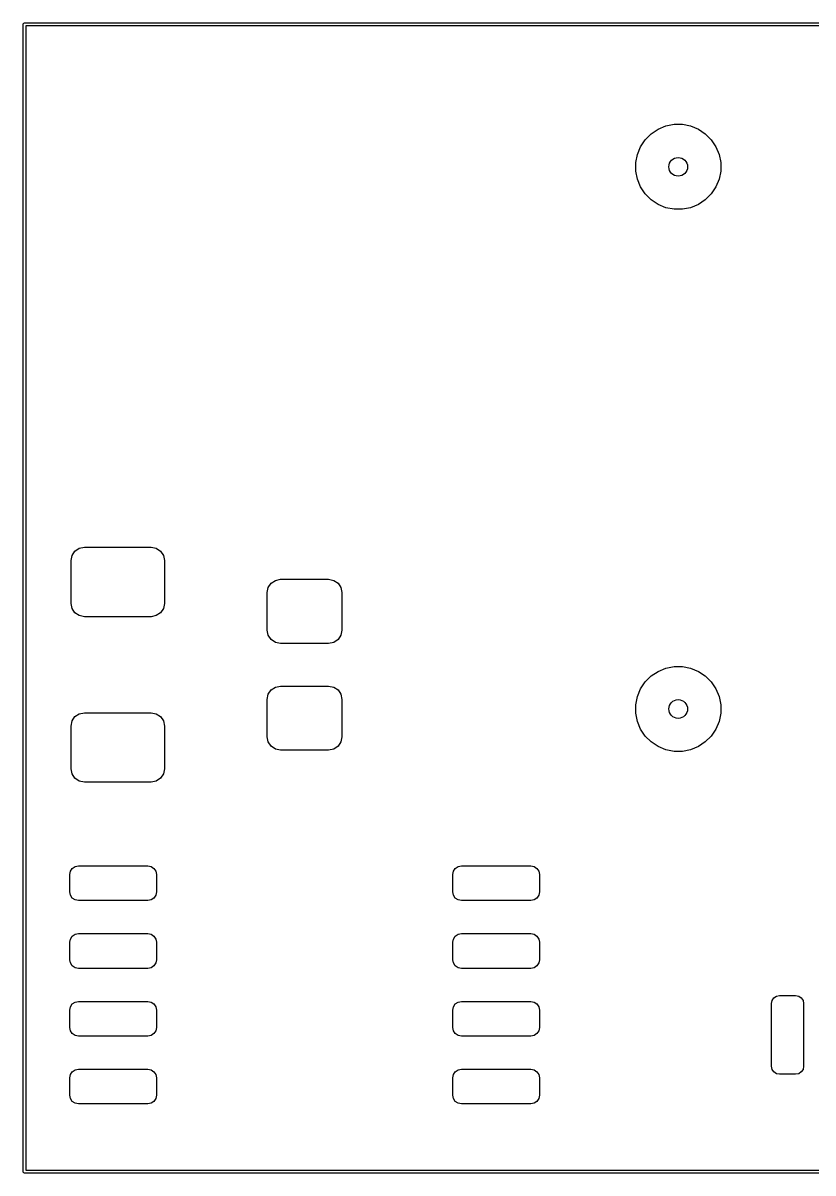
# Model space of a CAD drawing. Extents: x 126 to 188.3, y -91.5 to -70.
# Drawn here: x 125.97 to 140.77, y -91.52 to -69.97 of the extents above; entities that cross this region are included whole.
import ezdxf

# ---------------------------------------------------------------- set-up
doc = ezdxf.new("R2010")
doc.units = 0
doc.layers.add('BLACK', color=7, linetype='CONTINUOUS')

msp = doc.modelspace()

# ---------------------------------------------------------------- linework, layer by layer
at = {"layer": 'BLACK', "linetype": 'CONTINUOUS'}
for p, q in [((125.975, -70), (125.976903, -69.990433)), ((125.975, -91.5), (125.975, -70)), ((125.976903, -69.990433), (125.990433, -69.976903)), ((125.990433, -69.976903), (126, -69.975)), ((126, -69.975), (156.25, -69.975)), ((126.025, -70.025), (126.025, -91.475)), ((156.225, -70.025), (126.025, -70.025)), ((137.742485, -72.051592), (137.872883, -71.964463)), ((137.872883, -71.964463), (138.017772, -71.904448)), ((138.017772, -71.904448), (138.171586, -71.873852)), ((138.171586, -71.873852), (138.328414, -71.873852)), ((138.328414, -71.873852), (138.482228, -71.904448)), ((138.482228, -71.904448), (138.627117, -71.964463)), ((138.627117, -71.964463), (138.757515, -72.051592)), ((137.544463, -72.292883), (137.631592, -72.162485)), ((137.631592, -72.162485), (137.742485, -72.051592)), ((138.757515, -72.051592), (138.868408, -72.162485)), ((138.868408, -72.162485), (138.955537, -72.292883)), ((137.484448, -72.437772), (137.544463, -72.292883)), ((138.955537, -72.292883), (139.015552, -72.437772)), ((137.453852, -72.591586), (137.484448, -72.437772)), ((137.453852, -72.748414), (137.453852, -72.591586)), ((139.015552, -72.437772), (139.046148, -72.591586)), ((139.046148, -72.591586), (139.046148, -72.748414)), ((137.484448, -72.902228), (137.453852, -72.748414)), ((139.046148, -72.748414), (139.015552, -72.902228)), ((137.544463, -73.047117), (137.484448, -72.902228)), ((137.631592, -73.177515), (137.544463, -73.047117)), ((138.955537, -73.047117), (138.868408, -73.177515)), ((139.015552, -72.902228), (138.955537, -73.047117)), ((137.742485, -73.288408), (137.631592, -73.177515)), ((138.868408, -73.177515), (138.757515, -73.288408)), ((137.872883, -73.375537), (137.742485, -73.288408)), ((138.017772, -73.435552), (137.872883, -73.375537)), ((138.171586, -73.466148), (138.017772, -73.435552)), ((138.328414, -73.466148), (138.171586, -73.466148)), ((138.482228, -73.435552), (138.328414, -73.466148)), ((138.627117, -73.375537), (138.482228, -73.435552)), ((138.757515, -73.288408), (138.627117, -73.375537)), ((126.89403, -79.954329), (126.948223, -79.873223)), ((126.948223, -79.873223), (127.029329, -79.81903)), ((127.029329, -79.81903), (127.125, -79.8)), ((127.125, -79.8), (128.375, -79.8)), ((128.375, -79.8), (128.470671, -79.81903)), ((128.470671, -79.81903), (128.551777, -79.873223)), ((128.551777, -79.873223), (128.60597, -79.954329)), ((126.875, -80.05), (126.89403, -79.954329)), ((126.875, -80.85), (126.875, -80.05)), ((128.60597, -79.954329), (128.625, -80.05)), ((128.625, -80.05), (128.625, -80.85)), ((130.55, -80.65), (130.56903, -80.554329)), ((130.56903, -80.554329), (130.623223, -80.473223)), ((130.623223, -80.473223), (130.704329, -80.41903)), ((130.704329, -80.41903), (130.8, -80.4)), ((130.8, -80.4), (131.7, -80.4)), ((131.7, -80.4), (131.795671, -80.41903)), ((131.795671, -80.41903), (131.876777, -80.473223)), ((131.876777, -80.473223), (131.93097, -80.554329)), ((131.93097, -80.554329), (131.95, -80.65)), ((130.55, -81.35), (130.55, -80.65)), ((131.95, -80.65), (131.95, -81.35)), ((126.89403, -80.945671), (126.875, -80.85)), ((126.948223, -81.026777), (126.89403, -80.945671)), ((127.029329, -81.08097), (126.948223, -81.026777)), ((128.551777, -81.026777), (128.470671, -81.08097)), ((128.60597, -80.945671), (128.551777, -81.026777)), ((128.625, -80.85), (128.60597, -80.945671)), ((127.125, -81.1), (127.029329, -81.08097)), ((128.375, -81.1), (127.125, -81.1)), ((128.470671, -81.08097), (128.375, -81.1)), ((130.56903, -81.445671), (130.55, -81.35)), ((130.623223, -81.526777), (130.56903, -81.445671)), ((131.93097, -81.445671), (131.876777, -81.526777)), ((131.95, -81.35), (131.93097, -81.445671)), ((130.704329, -81.58097), (130.623223, -81.526777)), ((130.8, -81.6), (130.704329, -81.58097)), ((131.7, -81.6), (130.8, -81.6)), ((131.795671, -81.58097), (131.7, -81.6)), ((131.876777, -81.526777), (131.795671, -81.58097)), ((137.872883, -82.124463), (138.017772, -82.064448)), ((138.017772, -82.064448), (138.171586, -82.033852)), ((138.171586, -82.033852), (138.328414, -82.033852)), ((138.328414, -82.033852), (138.482228, -82.064448)), ((138.482228, -82.064448), (138.627117, -82.124463)), ((137.631592, -82.322485), (137.742485, -82.211592)), ((137.742485, -82.211592), (137.872883, -82.124463)), ((138.627117, -82.124463), (138.757515, -82.211592)), ((138.757515, -82.211592), (138.868408, -82.322485)), ((130.56903, -82.554329), (130.623223, -82.473223)), ((130.623223, -82.473223), (130.704329, -82.41903)), ((130.704329, -82.41903), (130.8, -82.4)), ((130.8, -82.4), (131.7, -82.4)), ((131.7, -82.4), (131.795671, -82.41903)), ((131.795671, -82.41903), (131.876777, -82.473223)), ((131.876777, -82.473223), (131.93097, -82.554329)), ((137.484448, -82.597772), (137.544463, -82.452883)), ((137.544463, -82.452883), (137.631592, -82.322485)), ((138.868408, -82.322485), (138.955537, -82.452883)), ((138.955537, -82.452883), (139.015552, -82.597772)), ((130.55, -82.65), (130.56903, -82.554329)), ((130.55, -83.35), (130.55, -82.65)), ((131.93097, -82.554329), (131.95, -82.65)), ((131.95, -82.65), (131.95, -83.35)), ((137.453852, -82.751586), (137.484448, -82.597772)), ((137.453852, -82.908414), (137.453852, -82.751586)), ((139.015552, -82.597772), (139.046148, -82.751586)), ((139.046148, -82.751586), (139.046148, -82.908414)), ((126.948223, -82.973223), (127.029329, -82.91903)), ((127.029329, -82.91903), (127.125, -82.9)), ((127.125, -82.9), (128.375, -82.9)), ((128.375, -82.9), (128.470671, -82.91903)), ((128.470671, -82.91903), (128.551777, -82.973223)), ((137.484448, -83.062228), (137.453852, -82.908414)), ((139.046148, -82.908414), (139.015552, -83.062228)), ((126.875, -83.15), (126.89403, -83.054329)), ((126.875, -83.95), (126.875, -83.15)), ((126.89403, -83.054329), (126.948223, -82.973223)), ((128.551777, -82.973223), (128.60597, -83.054329)), ((128.60597, -83.054329), (128.625, -83.15)), ((128.625, -83.15), (128.625, -83.95)), ((137.544463, -83.207117), (137.484448, -83.062228)), ((139.015552, -83.062228), (138.955537, -83.207117)), ((130.56903, -83.445671), (130.55, -83.35)), ((131.95, -83.35), (131.93097, -83.445671)), ((137.631592, -83.337515), (137.544463, -83.207117)), ((137.742485, -83.448408), (137.631592, -83.337515)), ((138.868408, -83.337515), (138.757515, -83.448408)), ((138.955537, -83.207117), (138.868408, -83.337515)), ((130.623223, -83.526777), (130.56903, -83.445671)), ((130.704329, -83.58097), (130.623223, -83.526777)), ((130.8, -83.6), (130.704329, -83.58097)), ((131.7, -83.6), (130.8, -83.6)), ((131.795671, -83.58097), (131.7, -83.6)), ((131.876777, -83.526777), (131.795671, -83.58097)), ((131.93097, -83.445671), (131.876777, -83.526777)), ((137.872883, -83.535537), (137.742485, -83.448408)), ((138.017772, -83.595552), (137.872883, -83.535537)), ((138.171586, -83.626148), (138.017772, -83.595552)), ((138.482228, -83.595552), (138.328414, -83.626148)), ((138.627117, -83.535537), (138.482228, -83.595552)), ((138.757515, -83.448408), (138.627117, -83.535537)), ((138.328414, -83.626148), (138.171586, -83.626148)), ((126.89403, -84.045671), (126.875, -83.95)), ((128.625, -83.95), (128.60597, -84.045671)), ((126.948223, -84.126777), (126.89403, -84.045671)), ((127.029329, -84.18097), (126.948223, -84.126777)), ((127.125, -84.2), (127.029329, -84.18097)), ((128.375, -84.2), (127.125, -84.2)), ((128.470671, -84.18097), (128.375, -84.2)), ((128.551777, -84.126777), (128.470671, -84.18097)), ((128.60597, -84.045671), (128.551777, -84.126777)), ((126.85, -85.9325), (126.86237, -85.870314)), ((126.85, -86.2575), (126.85, -85.9325)), ((126.86237, -85.870314), (126.897595, -85.817595)), ((126.897595, -85.817595), (126.950314, -85.78237)), ((126.950314, -85.78237), (127.0125, -85.77)), ((127.0125, -85.77), (128.3125, -85.77)), ((128.3125, -85.77), (128.374686, -85.78237)), ((128.374686, -85.78237), (128.427405, -85.817595)), ((128.427405, -85.817595), (128.46263, -85.870314)), ((128.46263, -85.870314), (128.475, -85.9325)), ((128.475, -85.9325), (128.475, -86.2575)), ((134.025, -85.9325), (134.03737, -85.870314)), ((134.025, -86.2575), (134.025, -85.9325)), ((134.03737, -85.870314), (134.072595, -85.817595)), ((134.072595, -85.817595), (134.125314, -85.78237)), ((134.125314, -85.78237), (134.1875, -85.77)), ((134.1875, -85.77), (135.4875, -85.77)), ((135.4875, -85.77), (135.549686, -85.78237)), ((135.549686, -85.78237), (135.602405, -85.817595)), ((135.602405, -85.817595), (135.63763, -85.870314)), ((135.63763, -85.870314), (135.65, -85.9325)), ((135.65, -85.9325), (135.65, -86.2575)), ((126.86237, -86.319686), (126.85, -86.2575)), ((126.897595, -86.372405), (126.86237, -86.319686)), ((126.950314, -86.40763), (126.897595, -86.372405)), ((127.0125, -86.42), (126.950314, -86.40763)), ((128.374686, -86.40763), (128.3125, -86.42)), ((128.427405, -86.372405), (128.374686, -86.40763)), ((128.46263, -86.319686), (128.427405, -86.372405)), ((128.475, -86.2575), (128.46263, -86.319686)), ((134.03737, -86.319686), (134.025, -86.2575)), ((134.072595, -86.372405), (134.03737, -86.319686)), ((134.125314, -86.40763), (134.072595, -86.372405)), ((134.1875, -86.42), (134.125314, -86.40763)), ((135.549686, -86.40763), (135.4875, -86.42)), ((135.602405, -86.372405), (135.549686, -86.40763)), ((135.63763, -86.319686), (135.602405, -86.372405)), ((135.65, -86.2575), (135.63763, -86.319686)), ((128.3125, -86.42), (127.0125, -86.42)), ((135.4875, -86.42), (134.1875, -86.42)), ((126.897595, -87.087595), (126.950314, -87.05237)), ((126.950314, -87.05237), (127.0125, -87.04)), ((127.0125, -87.04), (128.3125, -87.04)), ((128.3125, -87.04), (128.374686, -87.05237)), ((128.374686, -87.05237), (128.427405, -87.087595)), ((134.072595, -87.087595), (134.125314, -87.05237)), ((134.125314, -87.05237), (134.1875, -87.04)), ((134.1875, -87.04), (135.4875, -87.04)), ((135.4875, -87.04), (135.549686, -87.05237)), ((135.549686, -87.05237), (135.602405, -87.087595)), ((126.85, -87.2025), (126.86237, -87.140314)), ((126.85, -87.5275), (126.85, -87.2025)), ((126.86237, -87.140314), (126.897595, -87.087595)), ((128.427405, -87.087595), (128.46263, -87.140314)), ((128.46263, -87.140314), (128.475, -87.2025)), ((128.475, -87.2025), (128.475, -87.5275)), ((134.025, -87.2025), (134.03737, -87.140314)), ((134.025, -87.5275), (134.025, -87.2025)), ((134.03737, -87.140314), (134.072595, -87.087595)), ((135.602405, -87.087595), (135.63763, -87.140314)), ((135.63763, -87.140314), (135.65, -87.2025)), ((135.65, -87.2025), (135.65, -87.5275)), ((126.86237, -87.589686), (126.85, -87.5275)), ((126.897595, -87.642405), (126.86237, -87.589686)), ((126.950314, -87.67763), (126.897595, -87.642405)), ((127.0125, -87.69), (126.950314, -87.67763)), ((128.3125, -87.69), (127.0125, -87.69)), ((128.374686, -87.67763), (128.3125, -87.69)), ((128.427405, -87.642405), (128.374686, -87.67763)), ((128.46263, -87.589686), (128.427405, -87.642405)), ((128.475, -87.5275), (128.46263, -87.589686)), ((134.03737, -87.589686), (134.025, -87.5275)), ((134.072595, -87.642405), (134.03737, -87.589686)), ((134.125314, -87.67763), (134.072595, -87.642405)), ((134.1875, -87.69), (134.125314, -87.67763)), ((135.4875, -87.69), (134.1875, -87.69)), ((135.549686, -87.67763), (135.4875, -87.69)), ((135.602405, -87.642405), (135.549686, -87.67763)), ((135.63763, -87.589686), (135.602405, -87.642405)), ((135.65, -87.5275), (135.63763, -87.589686)), ((126.897595, -88.357595), (126.950314, -88.32237)), ((126.950314, -88.32237), (127.0125, -88.31)), ((127.0125, -88.31), (128.3125, -88.31)), ((128.3125, -88.31), (128.374686, -88.32237)), ((128.374686, -88.32237), (128.427405, -88.357595)), ((134.072595, -88.357595), (134.125314, -88.32237)), ((134.125314, -88.32237), (134.1875, -88.31)), ((134.1875, -88.31), (135.4875, -88.31)), ((135.4875, -88.31), (135.549686, -88.32237)), ((135.549686, -88.32237), (135.602405, -88.357595)), ((140, -88.35), (140.011418, -88.292597)), ((140, -89.525), (140, -88.35)), ((140.011418, -88.292597), (140.043934, -88.243934)), ((140.043934, -88.243934), (140.092597, -88.211418)), ((140.092597, -88.211418), (140.15, -88.2)), ((140.15, -88.2), (140.45, -88.2)), ((140.45, -88.2), (140.507403, -88.211418)), ((140.507403, -88.211418), (140.556066, -88.243934)), ((140.556066, -88.243934), (140.588582, -88.292597)), ((140.588582, -88.292597), (140.6, -88.35)), ((140.6, -88.35), (140.6, -89.525)), ((126.85, -88.4725), (126.86237, -88.410314)), ((126.85, -88.7975), (126.85, -88.4725)), ((126.86237, -88.410314), (126.897595, -88.357595)), ((128.427405, -88.357595), (128.46263, -88.410314)), ((128.46263, -88.410314), (128.475, -88.4725)), ((128.475, -88.4725), (128.475, -88.7975)), ((134.025, -88.4725), (134.03737, -88.410314)), ((134.025, -88.7975), (134.025, -88.4725)), ((134.03737, -88.410314), (134.072595, -88.357595)), ((135.602405, -88.357595), (135.63763, -88.410314)), ((135.63763, -88.410314), (135.65, -88.4725)), ((135.65, -88.4725), (135.65, -88.7975)), ((126.86237, -88.859686), (126.85, -88.7975)), ((126.897595, -88.912405), (126.86237, -88.859686)), ((126.950314, -88.94763), (126.897595, -88.912405)), ((127.0125, -88.96), (126.950314, -88.94763)), ((128.3125, -88.96), (127.0125, -88.96)), ((128.374686, -88.94763), (128.3125, -88.96)), ((128.427405, -88.912405), (128.374686, -88.94763)), ((128.46263, -88.859686), (128.427405, -88.912405)), ((128.475, -88.7975), (128.46263, -88.859686)), ((134.03737, -88.859686), (134.025, -88.7975)), ((134.072595, -88.912405), (134.03737, -88.859686)), ((134.125314, -88.94763), (134.072595, -88.912405)), ((134.1875, -88.96), (134.125314, -88.94763)), ((135.4875, -88.96), (134.1875, -88.96)), ((135.549686, -88.94763), (135.4875, -88.96)), ((135.602405, -88.912405), (135.549686, -88.94763)), ((135.63763, -88.859686), (135.602405, -88.912405)), ((135.65, -88.7975), (135.63763, -88.859686)), ((126.86237, -89.680314), (126.897595, -89.627595)), ((126.897595, -89.627595), (126.950314, -89.59237)), ((126.950314, -89.59237), (127.0125, -89.58)), ((127.0125, -89.58), (128.3125, -89.58)), ((128.3125, -89.58), (128.374686, -89.59237)), ((128.374686, -89.59237), (128.427405, -89.627595)), ((128.427405, -89.627595), (128.46263, -89.680314)), ((134.03737, -89.680314), (134.072595, -89.627595)), ((134.072595, -89.627595), (134.125314, -89.59237)), ((134.125314, -89.59237), (134.1875, -89.58)), ((134.1875, -89.58), (135.4875, -89.58)), ((135.4875, -89.58), (135.549686, -89.59237)), ((135.549686, -89.59237), (135.602405, -89.627595)), ((135.602405, -89.627595), (135.63763, -89.680314)), ((140.011418, -89.582403), (140, -89.525)), ((140.043934, -89.631066), (140.011418, -89.582403)), ((140.092597, -89.663582), (140.043934, -89.631066)), ((140.556066, -89.631066), (140.507403, -89.663582)), ((140.588582, -89.582403), (140.556066, -89.631066)), ((140.6, -89.525), (140.588582, -89.582403)), ((126.85, -89.7425), (126.86237, -89.680314)), ((126.85, -90.0675), (126.85, -89.7425)), ((128.46263, -89.680314), (128.475, -89.7425)), ((128.475, -89.7425), (128.475, -90.0675)), ((134.025, -89.7425), (134.03737, -89.680314)), ((134.025, -90.0675), (134.025, -89.7425)), ((135.63763, -89.680314), (135.65, -89.7425)), ((135.65, -89.7425), (135.65, -90.0675)), ((140.15, -89.675), (140.092597, -89.663582)), ((140.45, -89.675), (140.15, -89.675)), ((140.507403, -89.663582), (140.45, -89.675)), ((126.86237, -90.129686), (126.85, -90.0675)), ((128.475, -90.0675), (128.46263, -90.129686)), ((134.03737, -90.129686), (134.025, -90.0675)), ((135.65, -90.0675), (135.63763, -90.129686)), ((126.897595, -90.182405), (126.86237, -90.129686)), ((126.950314, -90.21763), (126.897595, -90.182405)), ((127.0125, -90.23), (126.950314, -90.21763)), ((128.3125, -90.23), (127.0125, -90.23)), ((128.374686, -90.21763), (128.3125, -90.23)), ((128.427405, -90.182405), (128.374686, -90.21763)), ((128.46263, -90.129686), (128.427405, -90.182405)), ((134.072595, -90.182405), (134.03737, -90.129686)), ((134.125314, -90.21763), (134.072595, -90.182405)), ((134.1875, -90.23), (134.125314, -90.21763)), ((135.4875, -90.23), (134.1875, -90.23)), ((135.549686, -90.21763), (135.4875, -90.23)), ((135.602405, -90.182405), (135.549686, -90.21763)), ((135.63763, -90.129686), (135.602405, -90.182405)), ((125.976903, -91.509567), (125.975, -91.5)), ((125.990433, -91.523097), (125.976903, -91.509567)), ((126, -91.525), (125.990433, -91.523097)), ((156.25, -91.525), (126, -91.525)), ((126.025, -91.475), (156.225, -91.475))]:
    msp.add_line(p, q, dxfattribs=at)
at = {"layer": 'BLACK'}
for centre in [(138.25, -72.67), (138.25, -72.67), (138.25, -82.83), (138.25, -82.83)]:
    msp.add_circle(centre, 0.175, dxfattribs=at)
at = {"layer": 'WHITE'}
for centre in [(138.25, -72.67), (138.25, -82.83)]:
    msp.add_circle(centre, 0.175, dxfattribs=at)

doc.saveas('drawing.dxf')
